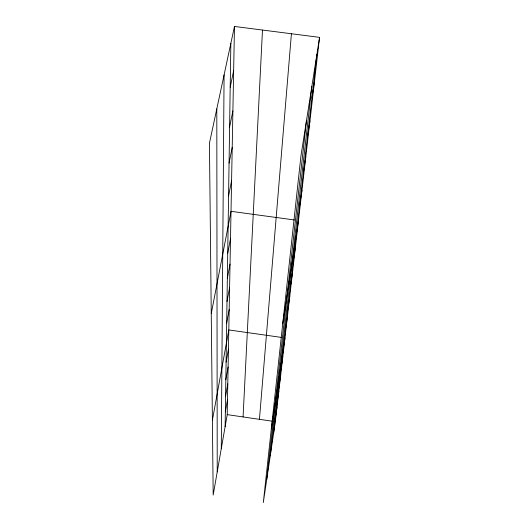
<?xml version="1.0" encoding="UTF-8"?>
<svg xmlns="http://www.w3.org/2000/svg" width="529" height="529" viewBox="0 0 529 529"><rect width="100%" height="100%" fill="white"/><g stroke="black" fill="none" stroke-linecap="round" stroke-linejoin="round"><path stroke-width="0.79" d="M221.281 448.665L224.078 74.926M225.129 426.605L230.849 43.352M234.473 26.45L209.438 143.207L213.187 495.045L227.219 414.63L234.473 26.45L319.562 37.361L275.338 421.659L263.31 502.55L301.001 155.453L319.562 37.361M243.076 416.945L262.483 30.041M259.435 419.338L291.413 33.75M266.768 479.294L306.463 120.691M270.246 455.886L311.859 86.386M273.546 433.701L316.878 54.454M275.206 419.193L277.037 406.887M285.23 331.465L287.307 317.691M271.311 428.854L284.979 337.919M280.826 369.989L282.797 356.837M278.836 387.426L280.76 374.565M276.965 403.792L278.843 391.215M293.119 262.417L295.367 247.632M290.289 287.161L292.477 272.726M287.67 310.113L289.799 296.015M303.322 173.095L305.775 157.186M299.593 205.748L301.973 190.222M282.724 323.748L298.488 220.527M307.409 137.328L309.934 121.022M311.905 97.971L314.51 81.268M225.347 411.919L227.496 399.686M225.579 396.333L227.794 383.836M225.83 379.769L228.111 366.994M226.095 362.127L228.442 349.061M212.387 420.231L228.806 329.937L281.745 337.456M226.677 323.159L229.183 309.485M226.994 301.57L229.593 287.578M227.344 278.36L230.036 264.037M227.715 253.351L230.505 238.685M211.25 313.637L231.021 211.309L294.501 219.985M228.568 196.087L231.59 180.7M229.064 163.111L232.211 147.346M229.599 126.986L232.899 110.845M230.194 87.259L233.646 70.734M227.219 414.63L272.951 421.309M216.804 108.848L217.221 471.928"/></g></svg>
